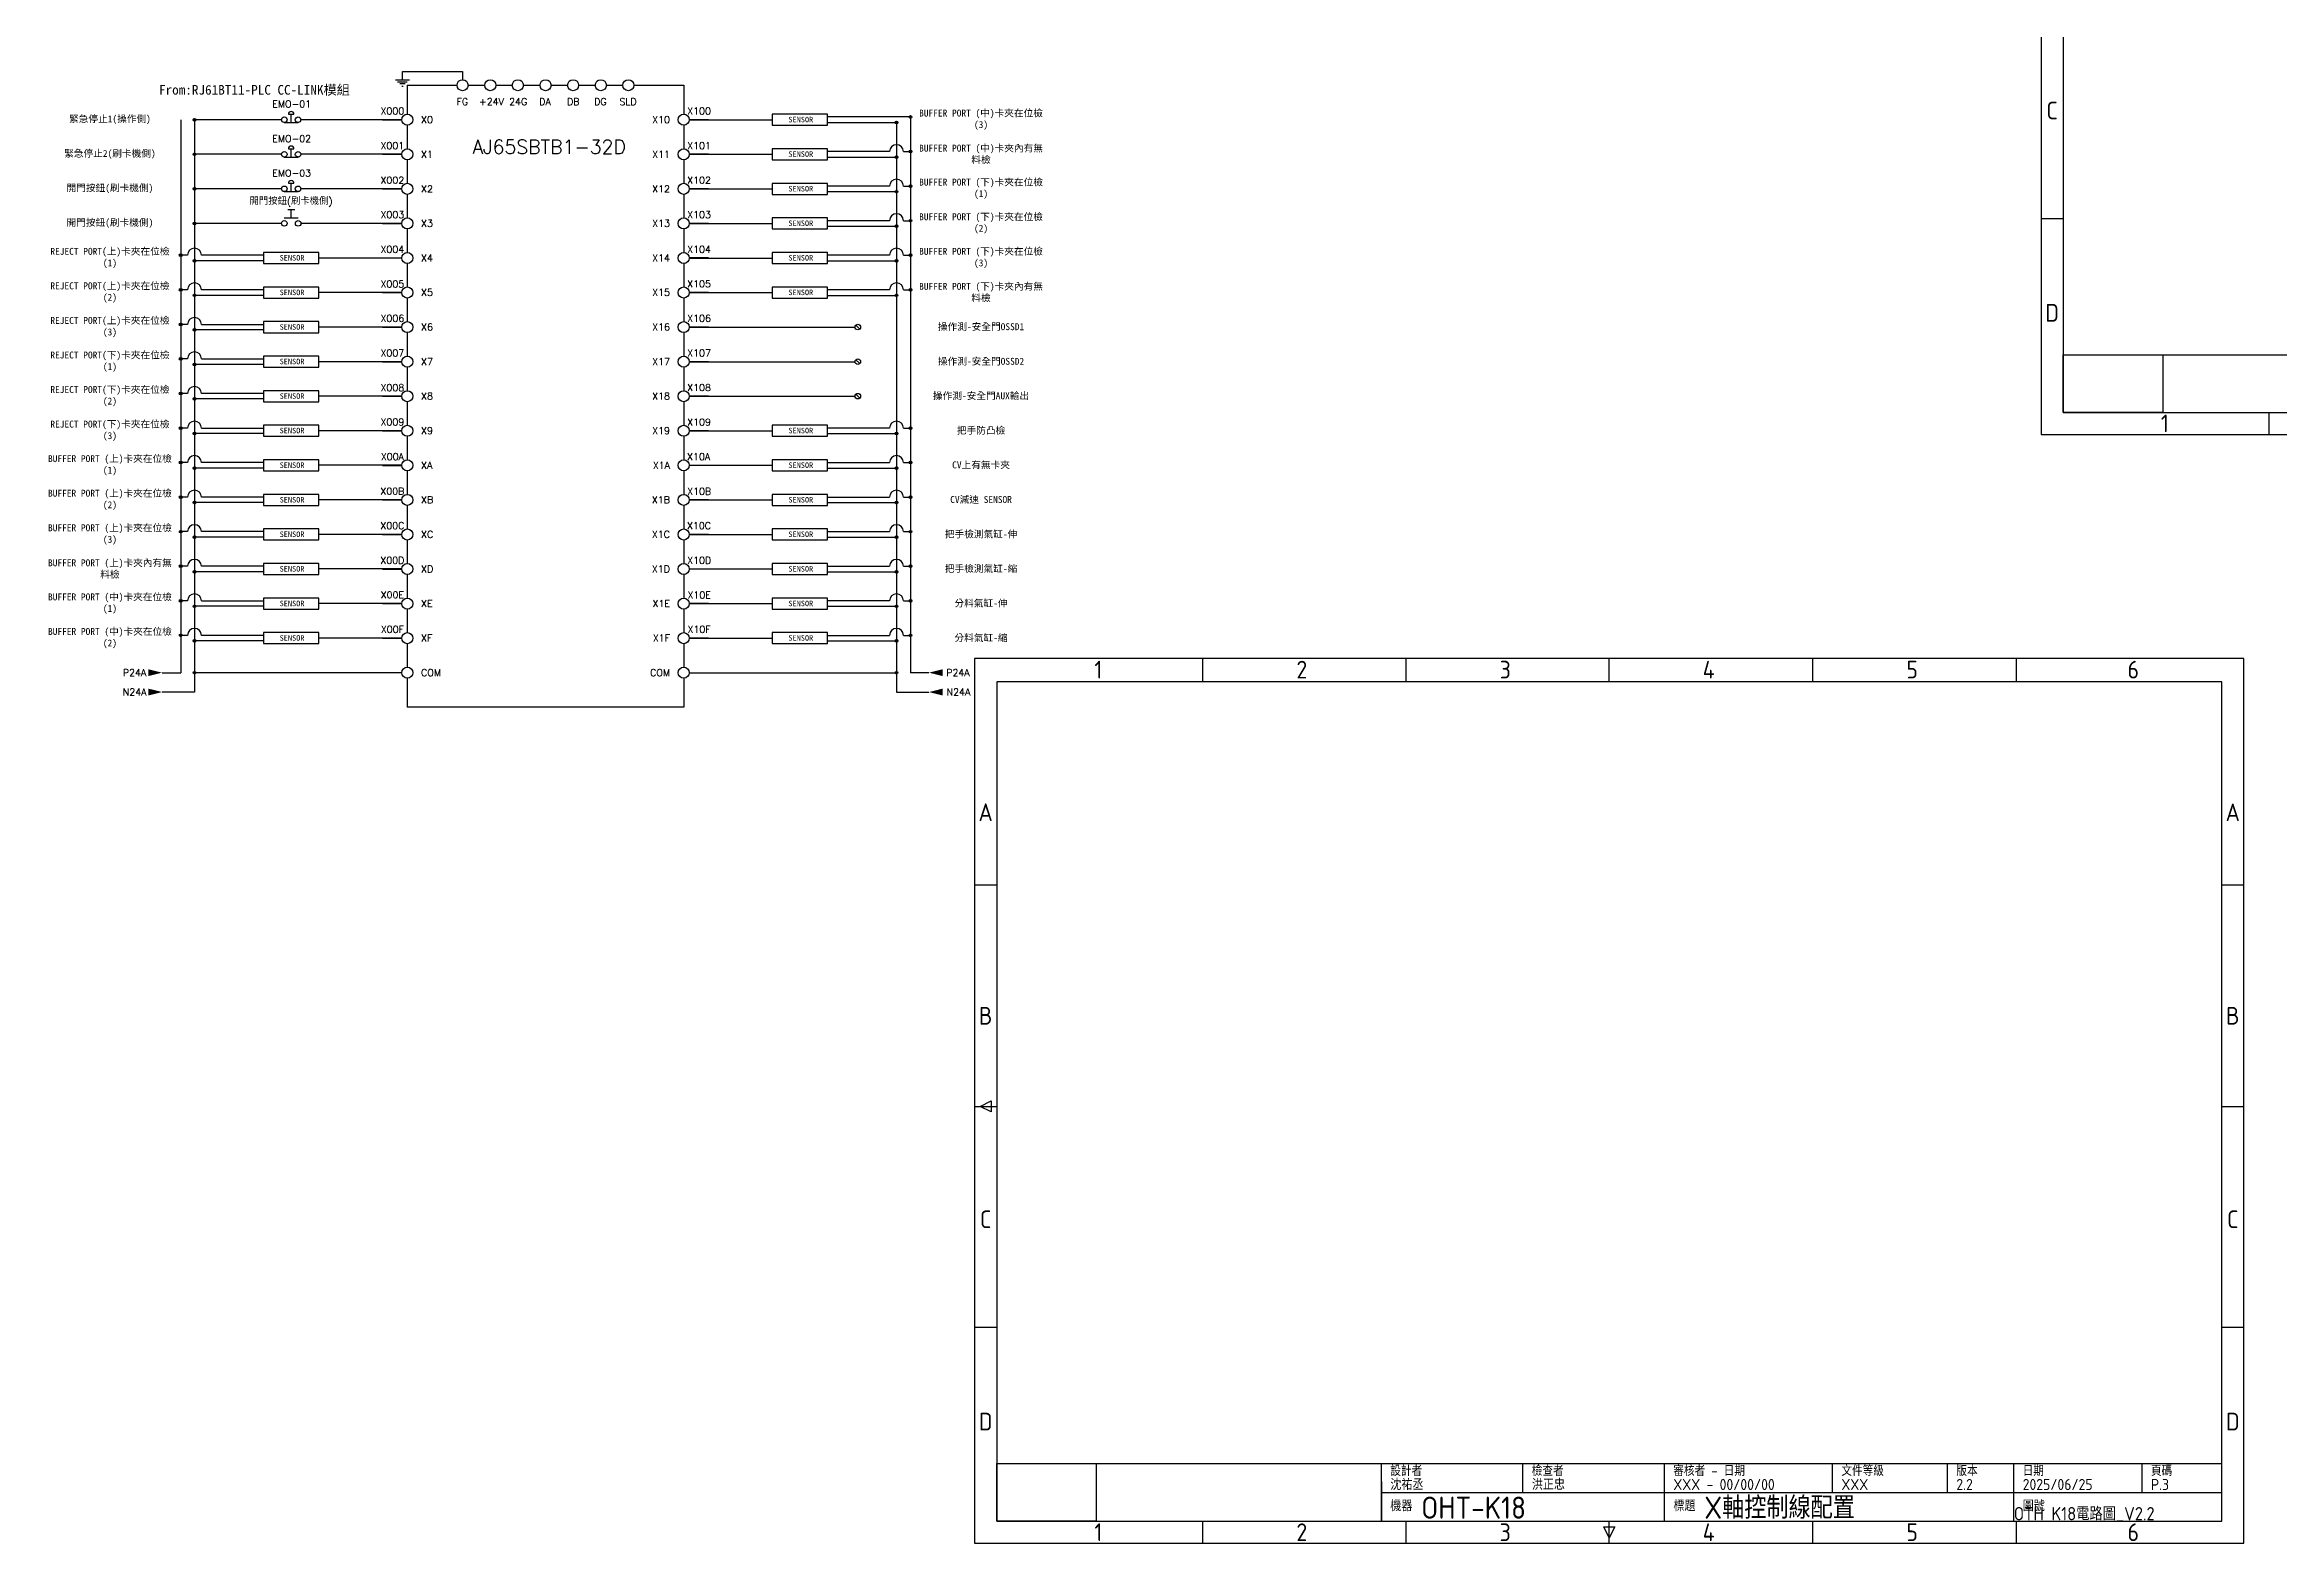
# Model space of a CAD drawing. Header units: millimetres. Extents: x -18 to 2429, y -1164 to 433.
# Drawn here: x 257.5 to 510.2, y -364.5 to -195.1 of the extents above; entities that cross this region are included whole.
import ezdxf
from ezdxf.enums import TextEntityAlignment as Align

# ---------------------------------------------------------------- set-up
doc = ezdxf.new("R2010")
doc.units = ezdxf.units.MM
for name, color, linetype in [('商標', 7, 'Continuous'), ('圖框', 7, 'Continuous'), ('文字框', 7, 'Continuous'), ('電器元件', 7, 'Continuous')]:
    doc.layers.add(name, color=color, linetype=linetype)
doc.layers.add('視埠', color=1, linetype='Continuous', plot=False)
doc.styles.add('ISO Proportional', font='isocp.shx', dxfattribs={"bigfont": 'chineset.shx'})
doc.styles.get("Standard").update_dxf_attribs({"font": 'txt.shx', "bigfont": 'chineset.shx'})
picture_1 = doc.add_image_def('image1.jpg', size_in_pixel=(194, 112))

# ---------------------------------------------------------------- blocks, each defined once
blk = doc.blocks.new('A4橫式')
at = {"layer": '商標'}
for p, q in [((5, 18.25), (92, 18.25)), ((92, 14.25), (92, 5.25))]:
    blk.add_line(p, q, dxfattribs=at)
at = {"layer": '圖框'}
for p, q in [((51.5, 200.25), (51.5, 195.25)), ((97.5, 200.25), (97.5, 195.25)), ((143.5, 195.25), (143.5, 200.25)), ((189.5, 200.25), (189.5, 195.25)), ((235.5, 200.25), (235.5, 195.25)), ((5, 149), (0, 149)), ((287, 149), (282, 149)), ((0, 99), (5, 99)), ((1.25, 99), (3.75, 100.25)), ((3.75, 97.75), (1.25, 99)), ((3.75, 100.25), (3.75, 97.75)), ((282, 99), (287, 99)), ((5, 49), (0, 49)), ((287, 49), (282, 49)), ((51.5, 5.25), (51.5, 0.25)), ((97.5, 5.25), (97.5, 0.25)), ((143.5, 0.25), (143.5, 5.25)), ((189.5, 5.25), (189.5, 0.25)), ((235.5, 5.25), (235.5, 0.25)), ((142.25, 4), (144.75, 4)), ((143.5, 1.5), (142.25, 4)), ((144.75, 4), (143.5, 1.5))]:
    blk.add_line(p, q, dxfattribs=at)
blk.add_lwpolyline([(5, 195), (5, 5.25), (282, 5.25), (282, 195), (5, 195)], dxfattribs=at)
at = {"layer": '文字框', "color": 5}
for p, q in [((92, 18.25), (282, 18.25)), ((92, 5.25), (92, 18.25)), ((124, 11.75), (124, 18.25)), ((156, 11.75), (156, 18.25)), ((194, 11.75), (194, 18.25)), ((220, 11.75), (220, 18.25)), ((235, 11.75), (235, 18.25)), ((264, 11.75), (264, 18.25)), ((92, 11.75), (156, 11.75)), ((156, 5.25), (156, 11.75)), ((156, 11.75), (220, 11.75)), ((220, 11.75), (282, 11.75)), ((235, 5.25), (235, 11.75))]:
    blk.add_line(p, q, dxfattribs=at)
at = {"layer": '視埠'}
blk.add_lwpolyline([(287, 0.25), (287, 200.25), (0, 200.25), (0, 0.25)], close=True, dxfattribs=at)
at = {"layer": '圖框', "style": 'ISO Proportional'}
for s, p in [('1', (28, 197.75)), ('2', (74, 197.75)), ('3', (120, 197.75)), ('4', (166, 197.75)), ('5', (212, 197.75)), ('6', (262, 197.75)), ('A', (2.5, 165.5)), ('A', (284.5, 165.5)), ('B', (2.5, 119.5)), ('B', (284.5, 119.5)), ('C', (2.5, 73.5)), ('C', (284.5, 73.5)), ('D', (2.5, 27.75)), ('D', (284.5, 27.75)), ('1', (28, 2.75)), ('2', (74, 2.75)), ('3', (120, 2.75)), ('4', (166, 2.75)), ('5', (212, 2.75)), ('6', (262, 2.75))]:
    blk.add_text(s, height=4, dxfattribs=at).set_placement(p, align=Align.MIDDLE)
at = {"layer": '文字框', "style": 'ISO Proportional'}
for s, height, p in [('設計者', 2.4, (94, 16.66)), ('檢查者', 2.4, (126, 16.66)), ('審核者 - 日期', 2.4, (158, 16.66)), ('文件等級', 2.4, (196, 16.66)), ('版本', 2.4, (222, 16.66)), ('日期', 2.4, (237, 16.66)), ('頁碼', 2.4, (266, 16.66)), ('機器', 2.5, (94, 8.75)), ('標題', 2.5, (158, 8.75)), ('圖號', 2.5, (237, 8.75))]:
    blk.add_text(s, height=height, dxfattribs=at).set_placement(p, align=Align.MIDDLE_LEFT)
at = {"layer": '文字框', "style": 'ISO Proportional', "flags": 8}
for tag, p in [('DESIGNED_BY', (94, 13.78)), ('CHECKED_BY', (126, 13.78)), ('APPROVED_BY_DATE', (158, 13.78)), ('LEVELS', (196, 13.78)), ('EDITION', (222, 13.78)), ('DATE', (237, 13.78)), ('PAGE', (266, 13.78))]:
    blk.add_attdef(tag, text='', height=2.5, dxfattribs=at).set_placement(p, align=Align.MIDDLE_LEFT)
at = {"layer": '文字框', "color": 6, "style": 'ISO Proportional', "flags": 8}
for tag, height, p in [('MACHINE', 5, (101, 8.55)), ('TITLE', 5, (165, 8.55)), ('DRAWING_NUMBER', 3, (244, 8.55))]:
    blk.add_attdef(tag, text='', height=height, dxfattribs=at).set_placement(p, align=Align.MIDDLE_LEFT)
at = {"layer": '商標'}
image = blk.add_image(picture_1, insert=(5, 5.25), size_in_units=(22.52, 13), dxfattribs=at)
image.dxf.flags = 7
blk = doc.blocks.new('IO點位')
at = {"color": 0}
blk.add_line((23330.6, -4364.4), (23400.6, -4364.4), dxfattribs=at)
blk.add_attdef('X000', text='', height=25).set_placement((23366.4, -4332.9), align=Align.MIDDLE_CENTER)
blk = doc.blocks.new('緊停開關')
for p, q in [((18003.5, -4443.4), (18023.5, -4443.4)), ((17988.5, -4473.4), (18038.5, -4473.4))]:
    blk.add_line(p, q)
at = {"color": 0}
blk.add_line((18013.5, -4473.4), (18013.5, -4443.4), dxfattribs=at)
for centre in [(17988.5, -4463.4), (18038.5, -4463.4)]:
    blk.add_circle(centre, 10)
blk.add_arc((18013.5, -4443.4), 10, 0, 180)
blk.add_attdef('EMO-1', text='', height=25).set_placement((18015.3, -4406.6), align=Align.MIDDLE_CENTER)
blk = doc.blocks.new('CS 正向')
blk.add_line((23125.7, -2723.9), (23175.7, -2723.9))
at = {"color": 0}
for p, q in [((23138.2, -2693.9), (23163.2, -2693.9)), ((23150.7, -2723.9), (23150.7, -2693.9))]:
    blk.add_line(p, q, dxfattribs=at)
for centre in [(23125.7, -2743.9), (23175.7, -2743.9)]:
    blk.add_circle(centre, 10)
blk.add_attdef('PR28', text='', height=25).set_placement((23150.1, -2663.7), align=Align.MIDDLE_CENTER)
blk = doc.blocks.new('SENSOR')
blk.add_lwpolyline([(27817.6, -4574.4), (28017.6, -4574.4), (28017.6, -4534.4), (27817.6, -4534.4)], close=True)
at = {"insert": (27875.8, -4543.7), "char_height": 20, "attachment_point": 1}
blk.add_mtext_dynamic_manual_height_columns('{\\fDFKai-SB|b0|i0|c0|p65;SENSOR}', width=141.39, gutter_width=200, heights=[0], dxfattribs=at)
blk.add_attdef('CV-01', text='', height=25).set_placement((27919.9, -4504), align=Align.MIDDLE_CENTER)
blk = doc.blocks.new('出入線節點')
blk.add_line((2128.6, 3724.5), (2142.7, 3710.4))
blk.add_circle((2135.7, 3717.5), 10)

msp = doc.modelspace()

# ---------------------------------------------------------------- hatches: boundary and pattern name
h = msp.add_hatch(color=0)
h.dxf.hatch_style = 1
edge = h.paths.add_edge_path()
edge.add_arc((274.47, -203.57), 0.156, 0, 360)
h = msp.add_hatch(color=0)
h.dxf.hatch_style = 1
edge = h.paths.add_edge_path()
edge.add_arc((353.84, -203.88), 0.156, 0, 360)
h = msp.add_hatch(color=0)
h.dxf.hatch_style = 1
edge = h.paths.add_edge_path()
edge.add_arc((355.41, -203.26), 0.156, 0, 360)
h = msp.add_hatch(color=0)
h.dxf.hatch_style = 1
edge = h.paths.add_edge_path()
edge.add_arc((355.41, -207.17), 0.156, 0, 360)
h = msp.add_hatch(color=0)
h.dxf.hatch_style = 1
edge = h.paths.add_edge_path()
edge.add_arc((274.47, -207.48), 0.156, 0, 360)
h = msp.add_hatch(color=0)
h.dxf.hatch_style = 1
edge = h.paths.add_edge_path()
edge.add_arc((353.84, -207.79), 0.156, 0, 360)
h = msp.add_hatch(color=0)
h.dxf.hatch_style = 1
edge = h.paths.add_edge_path()
edge.add_arc((274.47, -211.38), 0.156, 0, 360)
h = msp.add_hatch(color=0)
h.dxf.hatch_style = 1
edge = h.paths.add_edge_path()
edge.add_arc((353.84, -211.7), 0.156, 0, 360)
h = msp.add_hatch(color=0)
h.dxf.hatch_style = 1
edge = h.paths.add_edge_path()
edge.add_arc((355.41, -211.07), 0.156, 0, 360)
h = msp.add_hatch(color=0)
h.dxf.hatch_style = 1
edge = h.paths.add_edge_path()
edge.add_arc((274.47, -215.29), 0.156, 0, 360)
h = msp.add_hatch(color=0)
h.dxf.hatch_style = 1
edge = h.paths.add_edge_path()
edge.add_arc((353.84, -215.6), 0.156, 0, 360)
h = msp.add_hatch(color=0)
h.dxf.hatch_style = 1
edge = h.paths.add_edge_path()
edge.add_arc((355.41, -214.98), 0.156, 0, 360)
h = msp.add_hatch(color=0)
h.dxf.hatch_style = 1
edge = h.paths.add_edge_path()
edge.add_arc((272.91, -218.88), 0.156, 0, 360)
h = msp.add_hatch(color=0)
h.dxf.hatch_style = 1
edge = h.paths.add_edge_path()
edge.add_arc((274.47, -219.51), 0.156, 0, 360)
h = msp.add_hatch(color=0)
h.dxf.hatch_style = 1
edge = h.paths.add_edge_path()
edge.add_arc((353.84, -219.51), 0.156, 0, 360)
h = msp.add_hatch(color=0)
h.dxf.hatch_style = 1
edge = h.paths.add_edge_path()
edge.add_arc((355.41, -218.88), 0.156, 0, 360)
h = msp.add_hatch(color=0)
h.dxf.hatch_style = 1
edge = h.paths.add_edge_path()
edge.add_arc((272.91, -222.79), 0.156, 0, 360)
h = msp.add_hatch(color=0)
h.dxf.hatch_style = 1
edge = h.paths.add_edge_path()
edge.add_arc((274.47, -223.42), 0.156, 0, 360)
h = msp.add_hatch(color=0)
h.dxf.hatch_style = 1
edge = h.paths.add_edge_path()
edge.add_arc((353.84, -223.42), 0.156, 0, 360)
h = msp.add_hatch(color=0)
h.dxf.hatch_style = 1
edge = h.paths.add_edge_path()
edge.add_arc((355.41, -222.79), 0.156, 0, 360)
h = msp.add_hatch(color=0)
h.dxf.hatch_style = 1
edge = h.paths.add_edge_path()
edge.add_arc((272.91, -226.7), 0.156, 0, 360)
h = msp.add_hatch(color=0)
h.dxf.hatch_style = 1
edge = h.paths.add_edge_path()
edge.add_arc((274.47, -227.32), 0.156, 0, 360)
h = msp.add_hatch(color=0)
h.dxf.hatch_style = 1
edge = h.paths.add_edge_path()
edge.add_arc((272.91, -230.6), 0.156, 0, 360)
h = msp.add_hatch(color=0)
h.dxf.hatch_style = 1
edge = h.paths.add_edge_path()
edge.add_arc((274.47, -231.23), 0.156, 0, 360)
h = msp.add_hatch(color=0)
h.dxf.hatch_style = 1
edge = h.paths.add_edge_path()
edge.add_arc((272.91, -234.51), 0.156, 0, 360)
h = msp.add_hatch(color=0)
h.dxf.hatch_style = 1
edge = h.paths.add_edge_path()
edge.add_arc((274.47, -235.13), 0.156, 0, 360)
h = msp.add_hatch(color=0)
h.dxf.hatch_style = 1
edge = h.paths.add_edge_path()
edge.add_arc((272.91, -238.42), 0.156, 0, 360)
h = msp.add_hatch(color=0)
h.dxf.hatch_style = 1
edge = h.paths.add_edge_path()
edge.add_arc((274.47, -239.04), 0.156, 0, 360)
h = msp.add_hatch(color=0)
h.dxf.hatch_style = 1
edge = h.paths.add_edge_path()
edge.add_arc((353.84, -239.04), 0.156, 0, 360)
h = msp.add_hatch(color=0)
h.dxf.hatch_style = 1
edge = h.paths.add_edge_path()
edge.add_arc((355.41, -238.42), 0.156, 0, 360)
h = msp.add_hatch(color=0)
h.dxf.hatch_style = 1
edge = h.paths.add_edge_path()
edge.add_arc((272.91, -242.32), 0.156, 0, 360)
h = msp.add_hatch(color=0)
h.dxf.hatch_style = 1
edge = h.paths.add_edge_path()
edge.add_arc((355.41, -242.32), 0.156, 0, 360)
h = msp.add_hatch(color=0)
h.dxf.hatch_style = 1
edge = h.paths.add_edge_path()
edge.add_arc((274.47, -242.95), 0.156, 0, 360)
h = msp.add_hatch(color=0)
h.dxf.hatch_style = 1
edge = h.paths.add_edge_path()
edge.add_arc((353.84, -242.95), 0.156, 0, 360)
h = msp.add_hatch(color=0)
h.dxf.hatch_style = 1
edge = h.paths.add_edge_path()
edge.add_arc((272.91, -246.23), 0.156, 0, 360)
h = msp.add_hatch(color=0)
h.dxf.hatch_style = 1
edge = h.paths.add_edge_path()
edge.add_arc((274.47, -246.85), 0.156, 0, 360)
h = msp.add_hatch(color=0)
h.dxf.hatch_style = 1
edge = h.paths.add_edge_path()
edge.add_arc((353.84, -246.85), 0.156, 0, 360)
h = msp.add_hatch(color=0)
h.dxf.hatch_style = 1
edge = h.paths.add_edge_path()
edge.add_arc((355.41, -246.23), 0.156, 0, 360)
h = msp.add_hatch(color=0)
h.dxf.hatch_style = 1
edge = h.paths.add_edge_path()
edge.add_arc((272.91, -250.13), 0.156, 0, 360)
h = msp.add_hatch(color=0)
h.dxf.hatch_style = 1
edge = h.paths.add_edge_path()
edge.add_arc((355.41, -250.13), 0.156, 0, 360)
h = msp.add_hatch(color=0)
h.dxf.hatch_style = 1
edge = h.paths.add_edge_path()
edge.add_arc((274.47, -250.76), 0.156, 0, 360)
h = msp.add_hatch(color=0)
h.dxf.hatch_style = 1
edge = h.paths.add_edge_path()
edge.add_arc((353.84, -250.76), 0.156, 0, 360)
h = msp.add_hatch(color=0)
h.dxf.hatch_style = 1
edge = h.paths.add_edge_path()
edge.add_arc((272.91, -254.04), 0.156, 0, 360)
h = msp.add_hatch(color=0)
h.dxf.hatch_style = 1
edge = h.paths.add_edge_path()
edge.add_arc((274.47, -254.67), 0.156, 0, 360)
h = msp.add_hatch(color=0)
h.dxf.hatch_style = 1
edge = h.paths.add_edge_path()
edge.add_arc((353.84, -254.67), 0.156, 0, 360)
h = msp.add_hatch(color=0)
h.dxf.hatch_style = 1
edge = h.paths.add_edge_path()
edge.add_arc((355.41, -254.04), 0.156, 0, 360)
h = msp.add_hatch(color=0)
h.dxf.hatch_style = 1
edge = h.paths.add_edge_path()
edge.add_arc((272.91, -257.95), 0.156, 0, 360)
h = msp.add_hatch(color=0)
h.dxf.hatch_style = 1
edge = h.paths.add_edge_path()
edge.add_arc((274.47, -258.57), 0.156, 0, 360)
h = msp.add_hatch(color=0)
h.dxf.hatch_style = 1
edge = h.paths.add_edge_path()
edge.add_arc((353.84, -258.57), 0.156, 0, 360)
h = msp.add_hatch(color=0)
h.dxf.hatch_style = 1
edge = h.paths.add_edge_path()
edge.add_arc((355.41, -257.95), 0.156, 0, 360)
h = msp.add_hatch(color=0)
h.dxf.hatch_style = 1
edge = h.paths.add_edge_path()
edge.add_arc((272.91, -261.85), 0.156, 0, 360)
h = msp.add_hatch(color=0)
h.dxf.hatch_style = 1
edge = h.paths.add_edge_path()
edge.add_arc((274.47, -262.48), 0.156, 0, 360)
h = msp.add_hatch(color=0)
h.dxf.hatch_style = 1
edge = h.paths.add_edge_path()
edge.add_arc((353.84, -262.48), 0.156, 0, 360)
h = msp.add_hatch(color=0)
h.dxf.hatch_style = 1
edge = h.paths.add_edge_path()
edge.add_arc((355.41, -261.85), 0.156, 0, 360)
h = msp.add_hatch(color=0)
h.dxf.hatch_style = 1
edge = h.paths.add_edge_path()
edge.add_arc((274.47, -266.07), 0.156, 0, 360)
h = msp.add_hatch(color=0)
h.dxf.hatch_style = 1
edge = h.paths.add_edge_path()
edge.add_arc((353.84, -266.07), 0.156, 0, 360)

# ---------------------------------------------------------------- linework, layer by layer
for p, q in [((298.53, -199.67), (298.53, -202.95)), ((298.53, -199.67), (304.16, -199.67)), ((298.53, -199.67), (298.53, -202.95)), ((305.41, -199.67), (307.28, -199.67)), ((307.91, -199.67), (307.91, -199.67)), ((308.53, -199.67), (310.41, -199.67)), ((311.66, -199.67), (313.53, -199.67)), ((314.78, -199.67), (316.66, -199.67)), ((317.91, -199.67), (319.78, -199.67)), ((321.03, -199.67), (322.91, -199.67)), ((324.16, -199.67), (329.78, -199.67)), ((329.78, -199.67), (329.78, -202.95)), ((272.91, -203.57), (272.91, -266.07)), ((284.31, -203.57), (274.31, -203.57)), ((274.47, -203.57), (274.47, -268.26)), ((297.91, -203.57), (286.5, -203.57)), ((298.53, -204.2), (298.53, -206.85)), ((329.78, -204.2), (329.78, -206.85)), ((330.41, -203.57), (339.8, -203.57)), ((355.41, -203.26), (346.05, -203.26)), ((346.05, -203.88), (353.84, -203.88)), ((353.84, -203.88), (353.84, -268.26)), ((355.41, -203.26), (355.41, -266.07)), ((353.06, -207.17), (346.05, -207.17)), ((354.63, -207.17), (355.41, -207.17)), ((284.31, -207.48), (274.31, -207.48)), ((297.91, -207.48), (286.5, -207.48)), ((298.53, -208.1), (298.53, -210.76)), ((329.78, -208.1), (329.78, -210.76)), ((330.41, -207.48), (339.8, -207.48)), ((346.05, -207.79), (353.84, -207.79)), ((284.31, -211.38), (274.31, -211.38)), ((297.91, -211.38), (286.5, -211.38)), ((298.53, -212.01), (298.53, -214.67)), ((329.78, -212.01), (329.78, -214.67)), ((330.41, -211.38), (339.8, -211.38)), ((353.06, -211.07), (346.05, -211.07)), ((346.05, -211.7), (353.84, -211.7)), ((354.63, -211.07), (355.41, -211.07)), ((284.31, -215.29), (274.31, -215.29)), ((297.91, -215.29), (286.5, -215.29)), ((298.53, -215.92), (298.53, -218.57)), ((329.78, -215.92), (329.78, -218.57)), ((330.41, -215.29), (339.8, -215.29)), ((353.06, -214.98), (346.05, -214.98)), ((346.05, -215.6), (353.84, -215.6)), ((354.63, -214.98), (355.41, -214.98)), ((273.69, -218.88), (272.91, -218.88)), ((282.28, -219.51), (274.47, -219.51)), ((274.63, -219.51), (274.47, -219.51)), ((282.28, -218.88), (275.25, -218.88)), ((282.28, -218.57), (282.28, -219.2)), ((282.28, -219.2), (282.28, -219.82)), ((297.91, -219.2), (288.53, -219.2)), ((330.41, -219.2), (339.8, -219.2)), ((353.06, -218.88), (346.05, -218.88)), ((346.05, -219.51), (353.84, -219.51)), ((354.63, -218.88), (355.41, -218.88)), ((298.53, -219.82), (298.53, -222.48)), ((329.78, -219.82), (329.78, -222.48)), ((273.69, -222.79), (272.91, -222.79)), ((282.28, -223.42), (274.47, -223.42)), ((274.63, -223.42), (274.47, -223.42)), ((282.28, -222.79), (275.25, -222.79)), ((282.28, -222.48), (282.28, -223.1)), ((282.28, -223.1), (282.28, -223.73)), ((297.91, -223.1), (288.53, -223.1)), ((298.53, -223.73), (298.53, -226.38)), ((329.78, -223.73), (329.78, -226.38)), ((330.41, -223.1), (339.8, -223.1)), ((353.06, -222.79), (346.05, -222.79)), ((346.05, -223.42), (353.84, -223.42)), ((354.63, -222.79), (355.41, -222.79)), ((273.69, -226.7), (272.91, -226.7)), ((282.28, -227.32), (274.47, -227.32)), ((274.63, -227.32), (274.47, -227.32)), ((275.25, -226.7), (282.28, -226.7)), ((282.28, -226.38), (282.28, -227.01)), ((282.28, -227.01), (282.28, -227.63)), ((297.91, -227.01), (288.53, -227.01)), ((330.41, -227.01), (349.16, -227.01)), ((298.53, -227.63), (298.53, -230.29)), ((329.78, -227.63), (329.78, -230.29)), ((273.69, -230.6), (272.91, -230.6)), ((282.28, -231.23), (274.47, -231.23)), ((274.63, -231.23), (274.47, -231.23)), ((275.25, -230.6), (282.28, -230.6)), ((282.28, -230.29), (282.28, -230.92)), ((282.28, -230.92), (282.28, -231.54)), ((297.91, -230.92), (288.53, -230.92)), ((298.53, -231.54), (298.53, -234.2)), ((329.78, -231.54), (329.78, -234.2)), ((330.41, -230.92), (349.16, -230.92)), ((273.69, -234.51), (272.91, -234.51)), ((282.28, -234.51), (275.25, -234.51)), ((282.28, -234.2), (282.28, -234.82)), ((282.28, -234.82), (282.28, -235.45)), ((297.91, -234.82), (288.53, -234.82)), ((330.41, -234.82), (349.16, -234.82)), ((282.28, -235.13), (274.47, -235.13)), ((274.63, -235.13), (274.47, -235.13)), ((298.53, -235.45), (298.53, -238.1)), ((329.78, -235.45), (329.78, -238.1)), ((273.69, -238.42), (272.91, -238.42)), ((282.28, -239.04), (274.47, -239.04)), ((274.63, -239.04), (274.47, -239.04)), ((275.25, -238.42), (282.28, -238.42)), ((282.28, -238.1), (282.28, -238.73)), ((282.28, -238.73), (282.28, -239.35)), ((297.91, -238.73), (288.53, -238.73)), ((298.53, -239.35), (298.53, -242.01)), ((329.78, -239.35), (329.78, -242.01)), ((330.41, -238.73), (339.8, -238.73)), ((353.06, -238.42), (346.05, -238.42)), ((346.05, -239.04), (353.84, -239.04)), ((353.69, -239.04), (353.84, -239.04)), ((354.63, -238.42), (355.41, -238.42)), ((273.69, -242.32), (272.91, -242.32)), ((282.28, -242.32), (275.25, -242.32)), ((282.28, -242.01), (282.28, -242.63)), ((346.05, -242.32), (353.06, -242.32)), ((354.63, -242.32), (355.41, -242.32)), ((282.28, -242.95), (274.47, -242.95)), ((274.63, -242.95), (274.47, -242.95)), ((282.28, -242.63), (282.28, -243.26)), ((297.91, -242.63), (288.53, -242.63)), ((298.53, -243.26), (298.53, -245.92)), ((329.78, -243.26), (329.78, -245.92)), ((330.41, -242.63), (339.8, -242.63)), ((346.05, -242.95), (353.84, -242.95)), ((353.69, -242.95), (353.84, -242.95)), ((273.69, -246.23), (272.91, -246.23)), ((282.28, -246.85), (274.47, -246.85)), ((274.63, -246.85), (274.47, -246.85)), ((282.28, -246.23), (275.25, -246.23)), ((282.28, -245.92), (282.28, -246.54)), ((282.28, -246.54), (282.28, -247.17)), ((297.91, -246.54), (288.53, -246.54)), ((298.53, -247.17), (298.53, -249.82)), ((329.78, -247.17), (329.78, -249.82)), ((330.41, -246.54), (339.8, -246.54)), ((346.05, -246.23), (353.06, -246.23)), ((346.05, -246.85), (353.84, -246.85)), ((353.69, -246.85), (353.84, -246.85)), ((354.63, -246.23), (355.41, -246.23)), ((282.28, -249.82), (282.28, -250.45)), ((273.69, -250.13), (272.91, -250.13)), ((282.28, -250.76), (274.47, -250.76)), ((274.63, -250.76), (274.47, -250.76)), ((282.28, -250.13), (275.25, -250.13)), ((282.28, -250.45), (282.28, -251.07)), ((297.91, -250.45), (288.53, -250.45)), ((298.53, -251.07), (298.53, -253.73)), ((329.78, -251.07), (329.78, -253.73)), ((330.41, -250.45), (339.8, -250.45)), ((346.05, -250.13), (353.06, -250.13)), ((346.05, -250.76), (353.84, -250.76)), ((353.69, -250.76), (353.84, -250.76)), ((354.63, -250.13), (355.41, -250.13)), ((273.69, -254.04), (272.91, -254.04)), ((282.28, -254.67), (274.47, -254.67)), ((274.63, -254.67), (274.47, -254.67)), ((282.28, -254.04), (275.25, -254.04)), ((282.28, -253.73), (282.28, -254.35)), ((282.28, -254.35), (282.28, -254.98)), ((297.91, -254.35), (288.53, -254.35)), ((298.53, -254.98), (298.53, -257.63)), ((329.78, -254.98), (329.78, -257.63)), ((330.41, -254.35), (339.8, -254.35)), ((346.05, -254.04), (353.06, -254.04)), ((346.05, -254.67), (353.84, -254.67)), ((353.69, -254.67), (353.84, -254.67)), ((354.63, -254.04), (355.41, -254.04)), ((282.28, -257.63), (282.28, -258.26)), ((273.69, -257.95), (272.91, -257.95)), ((282.28, -258.57), (274.47, -258.57)), ((274.63, -258.57), (274.47, -258.57)), ((275.25, -257.95), (282.28, -257.95)), ((282.28, -258.26), (282.28, -258.88)), ((297.91, -258.26), (288.53, -258.26)), ((298.53, -258.88), (298.53, -261.54)), ((329.78, -258.88), (329.78, -261.54)), ((330.41, -258.26), (339.8, -258.26)), ((353.06, -257.95), (346.05, -257.95)), ((346.05, -258.57), (353.84, -258.57)), ((353.69, -258.57), (353.84, -258.57)), ((354.63, -257.95), (355.41, -257.95)), ((273.69, -261.85), (272.91, -261.85)), ((282.28, -262.48), (274.47, -262.48)), ((282.28, -261.85), (275.25, -261.85)), ((282.28, -261.54), (282.28, -262.17)), ((282.28, -262.17), (282.28, -262.79)), ((297.91, -262.17), (288.53, -262.17)), ((330.41, -262.17), (339.8, -262.17)), ((346.05, -261.85), (353.06, -261.85)), ((346.05, -262.48), (353.84, -262.48)), ((354.63, -261.85), (355.41, -261.85)), ((298.53, -262.79), (298.53, -265.45)), ((329.78, -262.79), (329.78, -265.45)), ((270.81, -266.07), (272.91, -266.07)), ((297.91, -266.07), (274.47, -266.07)), ((298.53, -266.7), (298.53, -269.98)), ((329.78, -266.7), (329.78, -269.98)), ((330.41, -266.07), (353.84, -266.07)), ((357.51, -266.07), (355.41, -266.07)), ((274.47, -268.26), (270.81, -268.26)), ((329.78, -269.98), (298.53, -269.98)), ((353.84, -268.26), (357.51, -268.26))]:
    msp.add_line(p, q)
for points in [[(269.24, -266.07, 0.781, 0, 0), (270.81, -266.07, 0, 0, 0)], [(269.24, -266.07, 0.781, 0, 0), (270.81, -266.07, 0, 0, 0)], [(359.07, -266.07, 0.781, 0, 0), (357.51, -266.07, 0, 0, 0)], [(359.07, -266.07, 0.781, 0, 0), (357.51, -266.07, 0, 0, 0)], [(269.24, -268.26, 0.781, 0, 0), (270.81, -268.26, 0, 0, 0)], [(269.24, -268.26, 0.781, 0, 0), (270.81, -268.26, 0, 0, 0)], [(359.07, -268.26, 0.781, 0, 0), (357.51, -268.26, 0, 0, 0)], [(359.07, -268.26, 0.781, 0, 0), (357.51, -268.26, 0, 0, 0)]]:
    msp.add_lwpolyline(points, format="xyseb")
for centre, radius in [((304.78, -199.67), 0.625), ((307.91, -199.67), 0.625), ((311.03, -199.67), 0.625), ((314.16, -199.67), 0.625), ((317.28, -199.67), 0.625), ((320.41, -199.67), 0.625), ((323.53, -199.67), 0.625), ((274.47, -203.57), 0.156), ((298.53, -203.57), 0.625), ((329.78, -203.57), 0.625), ((353.84, -203.88), 0.156), ((355.41, -203.26), 0.156), ((298.53, -207.48), 0.625), ((329.78, -207.48), 0.625), ((355.41, -207.17), 0.156), ((274.47, -207.48), 0.156), ((353.84, -207.79), 0.156), ((274.47, -211.38), 0.156), ((298.53, -211.38), 0.625), ((329.78, -211.38), 0.625), ((353.84, -211.7), 0.156), ((355.41, -211.07), 0.156), ((298.53, -215.29), 0.625), ((329.78, -215.29), 0.625), ((274.47, -215.29), 0.156), ((353.84, -215.6), 0.156), ((355.41, -214.98), 0.156), ((272.91, -218.88), 0.156), ((274.47, -219.51), 0.156), ((298.53, -219.2), 0.625), ((329.78, -219.2), 0.625), ((353.84, -219.51), 0.156), ((355.41, -218.88), 0.156), ((272.91, -222.79), 0.156), ((274.47, -223.42), 0.156), ((298.53, -223.1), 0.625), ((329.78, -223.1), 0.625), ((353.84, -223.42), 0.156), ((355.41, -222.79), 0.156), ((272.91, -226.7), 0.156), ((274.47, -227.32), 0.156), ((298.53, -227.01), 0.625), ((329.78, -227.01), 0.625), ((272.91, -230.6), 0.156), ((274.47, -231.23), 0.156), ((298.53, -230.92), 0.625), ((329.78, -230.92), 0.625), ((272.91, -234.51), 0.156), ((298.53, -234.82), 0.625), ((329.78, -234.82), 0.625), ((274.47, -235.13), 0.156), ((272.91, -238.42), 0.156), ((274.47, -239.04), 0.156), ((298.53, -238.73), 0.625), ((329.78, -238.73), 0.625), ((353.84, -239.04), 0.156), ((355.41, -238.42), 0.156), ((272.91, -242.32), 0.156), ((298.53, -242.63), 0.625), ((329.78, -242.63), 0.625), ((355.41, -242.32), 0.156), ((274.47, -242.95), 0.156), ((353.84, -242.95), 0.156), ((272.91, -246.23), 0.156), ((274.47, -246.85), 0.156), ((298.53, -246.54), 0.625), ((329.78, -246.54), 0.625), ((353.84, -246.85), 0.156), ((355.41, -246.23), 0.156), ((272.91, -250.13), 0.156), ((298.53, -250.45), 0.625), ((329.78, -250.45), 0.625), ((355.41, -250.13), 0.156), ((274.47, -250.76), 0.156), ((353.84, -250.76), 0.156), ((272.91, -254.04), 0.156), ((274.47, -254.67), 0.156), ((298.53, -254.35), 0.625), ((329.78, -254.35), 0.625), ((353.84, -254.67), 0.156), ((355.41, -254.04), 0.156), ((298.53, -258.26), 0.625), ((329.78, -258.26), 0.625), ((272.91, -257.95), 0.156), ((274.47, -258.57), 0.156), ((353.84, -258.57), 0.156), ((355.41, -257.95), 0.156), ((272.91, -261.85), 0.156), ((274.47, -262.48), 0.156), ((298.53, -262.17), 0.625), ((329.78, -262.17), 0.625), ((353.84, -262.48), 0.156), ((355.41, -261.85), 0.156), ((274.47, -266.07), 0.156), ((298.53, -266.07), 0.625), ((329.78, -266.07), 0.625), ((353.84, -266.07), 0.156)]:
    msp.add_circle(centre, radius)
for centre in [(353.84, -207.17), (353.84, -211.07), (353.84, -214.98), (274.47, -218.88), (353.84, -218.88), (274.47, -222.79), (353.84, -222.79), (274.47, -226.7), (274.47, -230.6), (274.47, -234.51), (274.47, -238.42), (353.84, -238.42), (274.47, -242.32), (353.84, -242.32), (274.47, -246.23), (353.84, -246.23), (274.47, -250.13), (353.84, -250.13), (274.47, -254.04), (353.84, -254.04), (274.47, -257.95), (353.84, -257.95), (274.47, -261.85), (353.84, -261.85)]:
    msp.add_arc(centre, 0.781, 0, 180)
at = {"layer": '電器元件'}
for p, q in [((297.99, -199.06), (297.99, -198.12)), ((297.99, -198.12), (304.78, -198.12)), ((304.78, -198.12), (304.78, -199.04))]:
    msp.add_line(p, q, dxfattribs=at)
for points in [[(297.2, -199.06), (298.77, -199.06)], [(297.44, -199.3), (298.53, -199.3)], [(298.3, -199.53), (297.67, -199.53)], [(297.91, -199.76), (298.06, -199.76)]]:
    msp.add_lwpolyline(points, dxfattribs=at)

# ---------------------------------------------------------------- block references
at = {"linetype": 'ByBlock'}
ref = msp.add_blockref('A4橫式', (483.24, -239.27, -2669.47), dxfattribs=dict(at, xscale=0.5, yscale=0.5, zscale=0.5))
ref.add_attrib('EDITION', '0.1V', dxfattribs={"layer": '文字框', "height": 1.25, "style": 'ISO Proportional'}).set_placement((594.24, -232.5, -2669.47), align=Align.MIDDLE_LEFT)
ref.add_attrib('TITLE', '主迴路', dxfattribs={"layer": '文字框', "color": 6, "height": 2.5, "style": 'ISO Proportional'}).set_placement((565.74, -235.12, -2669.47), align=Align.MIDDLE_LEFT)
ref.add_attrib('DATE', '2026/07/28', dxfattribs={"layer": '文字框', "height": 1.25, "style": 'ISO Proportional'}).set_placement((601.74, -232.5, -2669.47), align=Align.MIDDLE_LEFT)
ref.add_attrib('APPROVED_BY_DATE', 'XXX - 00/00/00', dxfattribs={"layer": '文字框', "height": 1.25, "style": 'ISO Proportional'}).set_placement((562.24, -232.5, -2669.47), align=Align.MIDDLE_LEFT)
ref.add_attrib('DESIGNED_BY', '沈祐丞', dxfattribs={"layer": '文字框', "height": 1.25, "style": 'ISO Proportional'}).set_placement((530.24, -232.5, -2669.47), align=Align.MIDDLE_LEFT)
ref.add_attrib('MACHINE', '煮麵機', dxfattribs={"layer": '文字框', "color": 6, "height": 2.5, "style": 'ISO Proportional'}).set_placement((533.74, -235.12, -2669.47), align=Align.MIDDLE_LEFT)
ref.add_attrib('LEVELS', 'XXX', dxfattribs={"layer": '文字框', "height": 1.25, "style": 'ISO Proportional'}).set_placement((581.24, -232.5, -2669.47), align=Align.MIDDLE_LEFT)
ref.add_attrib('PAGE', 'P.2', dxfattribs={"layer": '文字框', "height": 1.25, "style": 'ISO Proportional'}).set_placement((616.24, -232.5, -2669.47), align=Align.MIDDLE_LEFT)
at = {"xscale": 0.03125, "yscale": 0.03125, "zscale": 0.03125}
for name, p, values in [('緊停開關', (-277.52, -64.09), {'EMO-1': 'EMO-01'}), ('IO點位', (-433.36, -67.19), {'X000': 'X000'}), ('緊停開關', (-277.52, -68), {'EMO-1': 'EMO-02'}), ('IO點位', (-433.36, -71.09), {'X000': 'X001'}), ('緊停開關', (-277.52, -71.9), {'EMO-1': 'EMO-03'}), ('IO點位', (-433.36, -75), {'X000': 'X002'}), ('IO點位', (-433.36, -78.9), {'X000': 'X003'}), ('IO點位', (-433.36, -82.81), {'X000': 'X004'}), ('IO點位', (-433.36, -86.72), {'X000': 'X005'}), ('IO點位', (-433.36, -90.62), {'X000': 'X006'}), ('IO點位', (-433.36, -94.53), {'X000': 'X007'}), ('IO點位', (-433.36, -98.44), {'X000': 'X008'}), ('IO點位', (-433.36, -102.34), {'X000': 'X009'}), ('IO點位', (-433.36, -106.25), {'X000': 'X00A'}), ('IO點位', (-433.36, -110.15), {'X000': 'X00B'}), ('IO點位', (-433.36, -114.06), {'X000': 'X00C'}), ('IO點位', (-433.36, -117.97), {'X000': 'X00D'}), ('IO點位', (-433.36, -121.87), {'X000': 'X00E'}), ('IO點位', (-433.36, -125.78), {'X000': 'X00F'})]:
    msp.add_blockref(name, p, dxfattribs=at).add_auto_attribs(values)
ref = msp.add_blockref('IO點位', (1061.67, -67.19), dxfattribs=dict(xscale=-0.03125, yscale=0.03125, zscale=0.03125))
ref.add_attrib('X000', 'X100', dxfattribs={"height": 0.781}).set_placement((331.52, -202.59), align=Align.MIDDLE_CENTER)
for p in [(-529.5, -61.25), (-529.5, -65.15), (-529.5, -69.06), (-529.5, -72.97), (-587.02, -76.87), (-529.5, -76.87), (-587.02, -80.78), (-529.5, -80.78), (-587.02, -84.69), (-587.02, -88.59), (-587.02, -92.5), (-587.02, -96.4), (-529.5, -96.4), (-587.02, -100.31), (-529.5, -100.31), (-587.02, -104.22), (-529.5, -104.22), (-587.02, -108.12), (-529.5, -108.12), (-587.02, -112.03), (-529.5, -112.03), (-587.02, -115.94), (-529.5, -115.94), (-587.02, -119.84), (-529.5, -119.84)]:
    msp.add_blockref('SENSOR', p, dxfattribs=at)
ref = msp.add_blockref('IO點位', (1061.67, -71.09), dxfattribs=dict(xscale=-0.03125, yscale=0.03125, zscale=0.03125))
ref.add_attrib('X000', 'X101', dxfattribs={"height": 0.781}).set_placement((331.52, -206.5), align=Align.MIDDLE_CENTER)
ref = msp.add_blockref('IO點位', (1061.67, -75), dxfattribs=dict(xscale=-0.03125, yscale=0.03125, zscale=0.03125))
ref.add_attrib('X000', 'X102', dxfattribs={"height": 0.781}).set_placement((331.52, -210.4), align=Align.MIDDLE_CENTER)
at = {"color": 0, "xscale": 0.03125, "yscale": 0.03125, "zscale": 0.03125}
msp.add_blockref('CS 正向', (-438.05, -129.54), dxfattribs=at).add_auto_attribs({'PR28': '開門按鈕(刷卡機側)'})
ref = msp.add_blockref('IO點位', (1061.67, -78.9), dxfattribs=dict(xscale=-0.03125, yscale=0.03125, zscale=0.03125))
ref.add_attrib('X000', 'X103', dxfattribs={"height": 0.781}).set_placement((331.52, -214.31), align=Align.MIDDLE_CENTER)
ref = msp.add_blockref('IO點位', (1061.67, -82.81), dxfattribs=dict(xscale=-0.03125, yscale=0.03125, zscale=0.03125))
ref.add_attrib('X000', 'X104', dxfattribs={"height": 0.781}).set_placement((331.52, -218.21), align=Align.MIDDLE_CENTER)
ref = msp.add_blockref('IO點位', (1061.67, -86.72), dxfattribs=dict(xscale=-0.03125, yscale=0.03125, zscale=0.03125))
ref.add_attrib('X000', 'X105', dxfattribs={"height": 0.781}).set_placement((331.52, -222.12), align=Align.MIDDLE_CENTER)
ref = msp.add_blockref('IO點位', (1061.67, -90.62), dxfattribs=dict(xscale=-0.03125, yscale=0.03125, zscale=0.03125))
ref.add_attrib('X000', 'X106', dxfattribs={"height": 0.781}).set_placement((331.52, -226.03), align=Align.MIDDLE_CENTER)
ref = msp.add_blockref('IO點位', (1061.67, -94.53), dxfattribs=dict(xscale=-0.03125, yscale=0.03125, zscale=0.03125))
ref.add_attrib('X000', 'X107', dxfattribs={"height": 0.781}).set_placement((331.52, -229.93), align=Align.MIDDLE_CENTER)
ref = msp.add_blockref('IO點位', (1061.67, -98.44), dxfattribs=dict(xscale=-0.03125, yscale=0.03125, zscale=0.03125))
ref.add_attrib('X000', 'X108', dxfattribs={"height": 0.781}).set_placement((331.52, -233.84), align=Align.MIDDLE_CENTER)
ref = msp.add_blockref('IO點位', (1061.67, -102.34), dxfattribs=dict(xscale=-0.03125, yscale=0.03125, zscale=0.03125))
ref.add_attrib('X000', 'X109', dxfattribs={"height": 0.781}).set_placement((331.52, -237.75), align=Align.MIDDLE_CENTER)
ref = msp.add_blockref('IO點位', (1061.67, -106.25), dxfattribs=dict(xscale=-0.03125, yscale=0.03125, zscale=0.03125))
ref.add_attrib('X000', 'X10A', dxfattribs={"height": 0.781}).set_placement((331.47, -241.65), align=Align.MIDDLE_CENTER)
ref = msp.add_blockref('IO點位', (1061.67, -110.15), dxfattribs=dict(xscale=-0.03125, yscale=0.03125, zscale=0.03125))
ref.add_attrib('X000', 'X10B', dxfattribs={"height": 0.781}).set_placement((331.53, -245.56), align=Align.MIDDLE_CENTER)
ref = msp.add_blockref('IO點位', (1061.67, -114.06), dxfattribs=dict(xscale=-0.03125, yscale=0.03125, zscale=0.03125))
ref.add_attrib('X000', 'X10C', dxfattribs={"height": 0.781}).set_placement((331.51, -249.46), align=Align.MIDDLE_CENTER)
ref = msp.add_blockref('IO點位', (1061.67, -117.97), dxfattribs=dict(xscale=-0.03125, yscale=0.03125, zscale=0.03125))
ref.add_attrib('X000', 'X10D', dxfattribs={"height": 0.781}).set_placement((331.53, -253.37), align=Align.MIDDLE_CENTER)
ref = msp.add_blockref('IO點位', (1061.67, -121.87), dxfattribs=dict(xscale=-0.03125, yscale=0.03125, zscale=0.03125))
ref.add_attrib('X000', 'X10E', dxfattribs={"height": 0.781}).set_placement((331.53, -257.28), align=Align.MIDDLE_CENTER)
ref = msp.add_blockref('IO點位', (1061.67, -125.78), dxfattribs=dict(xscale=-0.03125, yscale=0.03125, zscale=0.03125))
ref.add_attrib('X000', 'X10F', dxfattribs={"height": 0.781}).set_placement((331.52, -261.18), align=Align.MIDDLE_CENTER)
at = {"linetype": 'ByBlock'}
ref = msp.add_blockref('A4橫式', (362.67, -364.6, -1334.74), dxfattribs=dict(at, xscale=0.5, yscale=0.5, zscale=0.5))
ref.add_attrib('EDITION', '2.2', dxfattribs={"layer": '文字框', "height": 1.25, "style": 'ISO Proportional'}).set_placement((473.67, -357.83, -1334.74), align=Align.MIDDLE_LEFT)
ref.add_attrib('TITLE', 'X軸控制線配置', dxfattribs={"layer": '文字框', "color": 6, "height": 2.5, "style": 'ISO Proportional'}).set_placement((445.17, -360.45, -1334.74), align=Align.MIDDLE_LEFT)
ref.add_attrib('DATE', '2025/06/25', dxfattribs={"layer": '文字框', "height": 1.25, "style": 'ISO Proportional'}).set_placement((481.17, -357.83, -1334.74), align=Align.MIDDLE_LEFT)
ref.add_attrib('APPROVED_BY_DATE', 'XXX - 00/00/00', dxfattribs={"layer": '文字框', "height": 1.25, "style": 'ISO Proportional'}).set_placement((441.67, -357.83, -1334.74), align=Align.MIDDLE_LEFT)
ref.add_attrib('DESIGNED_BY', '沈祐丞', dxfattribs={"layer": '文字框', "height": 1.25, "style": 'ISO Proportional'}).set_placement((409.67, -357.83, -1334.74), align=Align.MIDDLE_LEFT)
ref.add_attrib('CHECKED_BY', '洪正忠', dxfattribs={"layer": '文字框', "height": 1.25, "style": 'ISO Proportional'}).set_placement((425.67, -357.83, -1334.74), align=Align.MIDDLE_LEFT)
ref.add_attrib('MACHINE', 'OHT-K18', dxfattribs={"layer": '文字框', "color": 6, "height": 2.5, "style": 'ISO Proportional'}).set_placement((413.17, -360.45, -1334.74), align=Align.MIDDLE_LEFT)
ref.add_attrib('LEVELS', 'XXX', dxfattribs={"layer": '文字框', "height": 1.25, "style": 'ISO Proportional'}).set_placement((460.67, -357.83, -1334.74), align=Align.MIDDLE_LEFT)
ref.add_attrib('DRAWING_NUMBER', 'OTH K18電路圖_V2.2', dxfattribs={"layer": '文字框', "color": 6, "height": 1.5, "style": 'ISO Proportional'}).set_placement((480.17, -361.13, -1290.28), align=Align.MIDDLE_LEFT)
ref.add_attrib('PAGE', 'P.3', dxfattribs={"layer": '文字框', "height": 1.25, "style": 'ISO Proportional'}).set_placement((495.67, -357.83, -1334.74), align=Align.MIDDLE_LEFT)
at = {"layer": '電器元件', "xscale": 0.03125, "yscale": 0.03125, "zscale": 0.03125}
for p in [(282.73, -343.18), (282.73, -347.09), (282.73, -350.99)]:
    msp.add_blockref('出入線節點', p, dxfattribs=at)

# ---------------------------------------------------------------- texts
for s, width, gutter_width, insert, char_height, attachment_point in [('FG', 3.3901, 6.25, (304.1, -201.14), 0.781, 1), ('+24V', 3.3901, 6.25, (306.65, -201.14), 0.781, 1), ('24G', 3.3901, 6.25, (310.05, -201.14), 0.781, 1), ('DA', 3.3901, 6.25, (313.44, -201.14), 0.781, 1), ('DB', 3.3901, 6.25, (316.59, -201.14), 0.781, 1), ('DG', 3.3901, 6.25, (319.66, -201.14), 0.781, 1), ('SLD', 3.3901, 6.25, (322.52, -201.14), 0.781, 1), ('{\\fDFKai-SB|b0|i0|c136|p65;緊急停止1(操作側)}', 14.1884, 3.91, (264.91, -203.57), 0.7812, 5), ('X0', 3.3901, 6.25, (300.09, -203.17), 0.781, 1), ('X10', 3.3901, 6.25, (328.23, -203.17), 0.781, 3), ('{\\fDFKai-SB|b0|i0|c136|p65;BUFFER PORT (中)卡夾在位檢(3)}', 14.1884, 3.91, (363.4, -203.57), 0.7812, 5), ('{\\fDFKai-SB|b0|i0|c136|p65;緊急停止2(刷卡機側)}', 14.1884, 3.91, (264.91, -207.48), 0.7812, 5), ('X1', 3.3901, 6.25, (300.09, -207.08), 0.781, 1), ('AJ65SBTB1-32D', 20.676, 0.391, (305.9, -205.86), 1.5625, 1), ('X11', 3.3901, 6.25, (328.23, -207.08), 0.781, 3), ('{\\fDFKai-SB|b0|i0|c136|p65;BUFFER PORT (中)卡夾內有無料檢}', 14.1884, 3.91, (363.4, -207.48), 0.7812, 5), ('{\\fDFKai-SB|b0|i0|c136|p65;開門按鈕(刷卡機側)}', 14.1884, 3.91, (264.91, -211.38), 0.7812, 5), ('X2', 3.3901, 6.25, (300.09, -210.99), 0.781, 1), ('X12', 3.3901, 6.25, (328.23, -210.99), 0.781, 3), ('{\\fDFKai-SB|b0|i0|c136|p65;BUFFER PORT (下)卡夾在位檢(1)}', 14.1884, 3.91, (363.4, -211.38), 0.7812, 5), ('{\\fDFKai-SB|b0|i0|c136|p65;開門按鈕(刷卡機側)}', 14.1884, 3.91, (264.91, -215.29), 0.7812, 5), ('{\\fDFKai-SB|b0|i0|c136|p65;BUFFER PORT (下)卡夾在位檢(2)}', 14.1884, 3.91, (363.4, -215.29), 0.7812, 5), ('X3', 3.3901, 6.25, (300.09, -214.89), 0.781, 1), ('X13', 3.3901, 6.25, (328.23, -214.89), 0.781, 3), ('{\\fDFKai-SB|b0|i0|c136|p65;REJECT PORT(上)卡夾在位檢(1)}', 14.1884, 3.91, (264.91, -219.2), 0.7812, 5), ('X4', 3.3901, 6.25, (300.09, -218.8), 0.781, 1), ('X14', 3.3901, 6.25, (328.23, -218.8), 0.781, 3), ('{\\fDFKai-SB|b0|i0|c136|p65;BUFFER PORT (下)卡夾在位檢(3)}', 14.1884, 3.91, (363.4, -219.2), 0.7812, 5), ('{\\fDFKai-SB|b0|i0|c136|p65;BUFFER PORT (下)卡夾內有無料檢}', 14.1884, 3.91, (363.4, -223.1), 0.7812, 5), ('{\\fDFKai-SB|b0|i0|c136|p65;REJECT PORT(上)卡夾在位檢(2)}', 14.1884, 3.91, (264.91, -223.1), 0.7812, 5), ('X5', 3.3901, 6.25, (300.09, -222.7), 0.781, 1), ('X15', 3.3901, 6.25, (328.23, -222.7), 0.781, 3), ('{\\fDFKai-SB|b0|i0|c136|p65;REJECT PORT(上)卡夾在位檢(3)}', 14.1884, 3.91, (264.91, -227.01), 0.7812, 5), ('X6', 3.3901, 6.25, (300.09, -226.61), 0.781, 1), ('X16', 3.3901, 6.25, (328.23, -226.61), 0.781, 3), ('{\\fDFKai-SB|b0|i0|c136|p65;操作測-安全門OSSD1}', 14.1884, 3.91, (363.4, -227.01), 0.7812, 5), ('{\\fDFKai-SB|b0|i0|c136|p65;REJECT PORT(下)卡夾在位檢(1)}', 14.1884, 3.91, (264.91, -230.92), 0.7812, 5), ('X7', 3.3901, 6.25, (300.09, -230.52), 0.781, 1), ('X17', 3.3901, 6.25, (328.23, -230.52), 0.781, 3), ('{\\fDFKai-SB|b0|i0|c136|p65;操作測-安全門OSSD2}', 14.1884, 3.91, (363.4, -230.92), 0.7812, 5), ('{\\fDFKai-SB|b0|i0|c136|p65;REJECT PORT(下)卡夾在位檢(2)}', 14.1884, 3.91, (264.91, -234.82), 0.7812, 5), ('X8', 3.3901, 6.25, (300.09, -234.42), 0.781, 1), ('X18', 3.3901, 6.25, (328.23, -234.42), 0.781, 3), ('{\\fDFKai-SB|b0|i0|c136|p65;操作測-安全門AUX輸出}', 14.1884, 3.91, (363.4, -234.82), 0.7812, 5), ('{\\fDFKai-SB|b0|i0|c136|p65;REJECT PORT(下)卡夾在位檢(3)}', 14.1884, 3.91, (264.91, -238.73), 0.7812, 5), ('X9', 3.3901, 6.25, (300.09, -238.33), 0.781, 1), ('X19', 3.3901, 6.25, (328.23, -238.33), 0.781, 3), ('{\\fDFKai-SB|b0|i0|c136|p65;把手防凸檢}', 14.1884, 3.91, (363.4, -238.73), 0.7812, 5), ('{\\fDFKai-SB|b0|i0|c136|p65;BUFFER PORT (上)卡夾在位檢(1)}', 14.1884, 3.91, (264.91, -242.63), 0.7812, 5), ('XA', 3.3901, 6.25, (300.09, -242.24), 0.781, 1), ('X1A', 3.3901, 6.25, (328.23, -242.24), 0.781, 3), ('{\\fDFKai-SB|b0|i0|c136|p65;CV上有無卡夾}', 14.1884, 3.91, (363.4, -242.63), 0.7812, 5), ('{\\fDFKai-SB|b0|i0|c136|p65;BUFFER PORT (上)卡夾在位檢(2)}', 14.1884, 3.91, (264.91, -246.54), 0.7812, 5), ('XB', 3.3901, 6.25, (300.09, -246.14), 0.781, 1), ('X1B', 3.3901, 6.25, (328.23, -246.14), 0.781, 3), ('{\\fDFKai-SB|b0|i0|c136|p65;CV減速 SENSOR}', 14.1884, 3.91, (363.4, -246.54), 0.7812, 5), ('{\\fDFKai-SB|b0|i0|c136|p65;BUFFER PORT (上)卡夾在位檢(3)}', 14.1884, 3.91, (264.91, -250.45), 0.7812, 5), ('XC', 3.3901, 6.25, (300.09, -250.05), 0.781, 1), ('X1C', 3.3901, 6.25, (328.23, -250.05), 0.781, 3), ('{\\fDFKai-SB|b0|i0|c136|p65;把手檢測氣缸-伸}', 14.1884, 3.91, (363.4, -250.45), 0.7812, 5), ('{\\fDFKai-SB|b0|i0|c136|p65;BUFFER PORT (上)卡夾內有無料檢}', 14.1884, 3.91, (264.91, -254.35), 0.7812, 5), ('XD', 3.3901, 6.25, (300.09, -253.95), 0.781, 1), ('X1D', 3.3901, 6.25, (328.23, -253.95), 0.781, 3), ('{\\fDFKai-SB|b0|i0|c136|p65;把手檢測氣缸-縮}', 14.1884, 3.91, (363.4, -254.35), 0.7812, 5), ('{\\fDFKai-SB|b0|i0|c136|p65;BUFFER PORT (中)卡夾在位檢(1)}', 14.1884, 3.91, (264.91, -258.26), 0.7812, 5), ('{\\fDFKai-SB|b0|i0|c136|p65;分料氣缸-伸}', 14.1884, 3.91, (363.4, -258.26), 0.7812, 5), ('XE', 3.3901, 6.25, (300.09, -257.86), 0.781, 1), ('X1E', 3.3901, 6.25, (328.23, -257.86), 0.781, 3), ('{\\fDFKai-SB|b0|i0|c136|p65;BUFFER PORT (中)卡夾在位檢(2)}', 14.1884, 3.91, (264.91, -262.17), 0.7812, 5), ('XF', 3.3901, 6.25, (300.09, -261.77), 0.781, 1), ('X1F', 3.3901, 6.25, (328.23, -261.77), 0.781, 3), ('{\\fDFKai-SB|b0|i0|c136|p65;分料氣缸-縮}', 14.1884, 3.91, (363.4, -262.17), 0.7812, 5), ('COM', 3.3901, 6.25, (300.09, -265.67), 0.781, 1), ('COM', 3.3901, 6.25, (328.23, -265.67), 0.781, 3)]:
    msp.add_mtext_dynamic_manual_height_columns(s, width=width, gutter_width=gutter_width, heights=[0], dxfattribs=dict(insert=insert, char_height=char_height, attachment_point=attachment_point))
for tag, p in [('P24A', (267.7, -266.07)), ('P24A', (360.79, -266.07)), ('N24A', (267.7, -268.25)), ('N24A', (360.85, -268.25))]:
    msp.add_attdef(tag, text='1234', height=0.781).set_placement(p, align=Align.MIDDLE_CENTER)
at = {"layer": '電器元件', "insert": (281.25, -200.25), "char_height": 1.0938, "attachment_point": 5}
msp.add_mtext_dynamic_manual_height_columns('\\pxqc,t4;{\\fDFKai-SB|b1|i0|c136|p65;From:RJ61BT11-PLC CC-LINK模組}', width=22.2395, gutter_width=3.91, heights=[0], dxfattribs=at)

doc.saveas('drawing.dxf')
